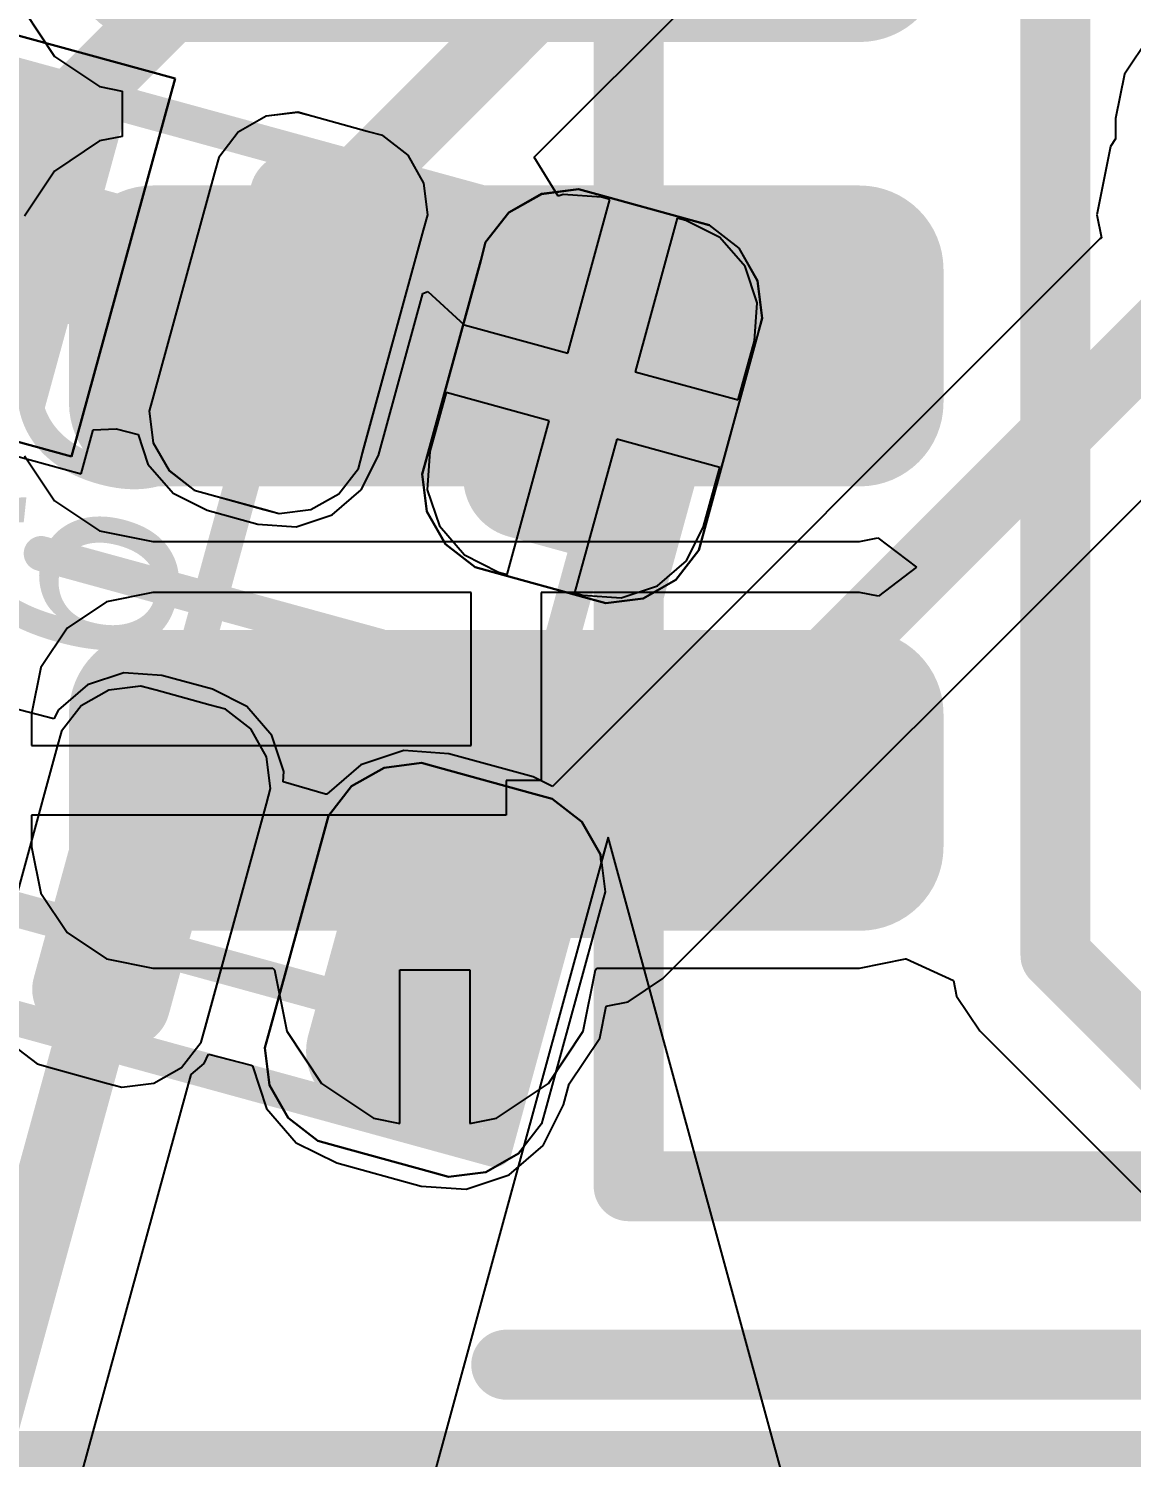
# Model space of a CAD drawing. Header units: inches. Extents: x -0.1 to 84.5, y -0.1 to 23.7.
# Drawn here: x 18.585 to 21.737, y 12.125 to 16.208 of the extents above; entities that cross this region are included whole.
import ezdxf

# ---------------------------------------------------------------- set-up
doc = ezdxf.new("R2010")
doc.units = ezdxf.units.IN
for name, color, linetype in [('Bottom 3D Body', 56, 'Continuous'), ('Bottom Courtyard', 56, 'Continuous'), ('Bottom Layer', 5, 'Continuous'), ('Bottom Overlay', 54, 'Continuous'), ('Bottom Solder', 6, 'Continuous'), ('Top 3D Body', 56, 'Continuous'), ('Top Courtyard', 56, 'Continuous'), ('Top Layer', 1, 'Continuous'), ('Top Overlay', 2, 'Continuous'), ('Top Paste', 8, 'Continuous'), ('Top Solder', 216, 'Continuous'), ('Via Holes', 16, 'Continuous')]:
    doc.layers.add(name, color=color, linetype=linetype)
doc.styles.add('Arial', font='', dxfattribs={"height": 0.2})
doc.styles.get('Arial').set_extended_font_data('Arial')

# ---------------------------------------------------------------- blocks, each defined once
blk = doc.blocks.new('SMDHDRV10P127_2X5_615X330X560B_B_100')
at = {"layer": 'Bottom Layer'}
h = blk.add_hatch(color=5, dxfattribs=at)
edge = h.paths.add_edge_path()
edge.add_arc((0.94, 2.73), 0.19, 90, 180)
edge.add_line((0.75, 2.73), (0.75, 2.35))
edge.add_arc((0.94, 2.35), 0.19, 180, 270)
edge.add_line((0.94, 2.16), (2.96, 2.16))
edge.add_arc((2.96, 2.35), 0.19, 270, 360)
edge.add_line((3.15, 2.35), (3.15, 2.73))
edge.add_arc((2.96, 2.73), 0.19, 0, 90)
edge.add_line((2.96, 2.92), (0.94, 2.92))
h = blk.add_hatch(color=5, dxfattribs=at)
edge = h.paths.add_edge_path()
edge.add_arc((0.94, 1.46), 0.19, 90, 180)
edge.add_line((0.75, 1.46), (0.75, 1.08))
edge.add_arc((0.94, 1.08), 0.19, 180, 270)
edge.add_line((0.94, 0.89), (2.96, 0.89))
edge.add_arc((2.96, 1.08), 0.19, 270, 360)
edge.add_line((3.15, 1.08), (3.15, 1.46))
edge.add_arc((2.96, 1.46), 0.19, 0, 90)
edge.add_line((2.96, 1.65), (0.94, 1.65))
at = {"layer": 'Bottom Solder'}
h = blk.add_hatch(color=6, dxfattribs=at)
edge = h.paths.add_edge_path()
edge.add_arc((0.94, 2.73), 0.24, 90, 180)
edge.add_line((0.7, 2.73), (0.7, 2.35))
edge.add_arc((0.94, 2.35), 0.24, 180, 270)
edge.add_line((0.94, 2.11), (2.96, 2.11))
edge.add_arc((2.96, 2.35), 0.24, 270, 360)
edge.add_line((3.2, 2.35), (3.2, 2.73))
edge.add_arc((2.96, 2.73), 0.24, 0, 90)
edge.add_line((2.96, 2.97), (0.94, 2.97))
h = blk.add_hatch(color=6, dxfattribs=at)
edge = h.paths.add_edge_path()
edge.add_arc((0.94, 1.46), 0.24, 90, 180)
edge.add_line((0.7, 1.46), (0.7, 1.08))
edge.add_arc((0.94, 1.08), 0.24, 180, 270)
edge.add_line((0.94, 0.84), (2.96, 0.84))
edge.add_arc((2.96, 1.08), 0.24, 270, 360)
edge.add_line((3.2, 1.08), (3.2, 1.46))
edge.add_arc((2.96, 1.46), 0.24, 0, 90)
edge.add_line((2.96, 1.7), (0.94, 1.7))
h = blk.add_hatch(color=6, dxfattribs=at)
edge = h.paths.add_edge_path()
edge.add_arc((0.94, 0.19), 0.24, 90, 180)
edge.add_line((0.7, 0.19), (0.7, -0.19))
edge.add_arc((0.94, -0.19), 0.24, 180, 270)
edge.add_line((0.94, -0.43), (2.96, -0.43))
edge.add_arc((2.96, -0.19), 0.24, 270, 360)
edge.add_line((3.2, -0.19), (3.2, 0.19))
edge.add_arc((2.96, 0.19), 0.24, 0, 90)
edge.add_line((2.96, 0.43), (0.94, 0.43))
at = {"layer": 'Bottom 3D Body'}
for points in [[(1.6, 3.7, 0.2, 0.2, 0), (-1.6, 3.7, 0.2, 0.2, 0)], [(1.6, 3.7, 0.2, 0.2, 0), (1.6, -3.7, 0.2, 0.2, 0)]]:
    blk.add_lwpolyline(points, format="xyseb", dxfattribs=at)
blk.add_lwpolyline([(1.55, 3.7, 0.1, 0.1, 1), (1.65, 3.7, 0.1, 0.1, 1)], format="xyseb", close=True, dxfattribs=at)
blk.add_lwpolyline([(1.55, 3.7, 0.1, 0.1, 1), (1.65, 3.7, 0.1, 0.1, 1)], format="xyseb", close=True, dxfattribs=at)
at = {"layer": 'Bottom Courtyard'}
blk.add_lwpolyline([(3.5, 4.5, 0.2, 0.2, 0), (-3.5, 4.5, 0.2, 0.2, 0)], format="xyseb", dxfattribs=at)
at = {"layer": 'Bottom Overlay'}
blk.add_lwpolyline([(1.95, 4.21, 0.2, 0.2, 0), (-1.95, 4.21, 0.2, 0.2, 0)], format="xyseb", dxfattribs=at)
blk.add_lwpolyline([(1.9, 4.21, 0.1, 0.1, 1), (2, 4.21, 0.1, 0.1, 1)], format="xyseb", close=True, dxfattribs=at)
blk = doc.blocks.new('APA_RGB_LED_2020_113')
at = {"layer": 'Top Layer'}
h = blk.add_hatch(color=1, dxfattribs=at)
edge = h.paths.add_edge_path()
edge.add_arc((-1.125, 1.025), 0.125, 90, 180)
edge.add_line((-1.25, 1.025), (-1.25, 0.775))
edge.add_arc((-1.125, 0.775), 0.125, 180, 270)
edge.add_line((-1.125, 0.65), (-0.575, 0.65))
edge.add_arc((-0.575, 0.775), 0.125, 270, 360)
edge.add_line((-0.45, 0.775), (-0.45, 1.025))
edge.add_arc((-0.575, 1.025), 0.125, 0, 90)
edge.add_line((-0.575, 1.15), (-1.125, 1.15))
h = blk.add_hatch(color=1, dxfattribs=at)
edge = h.paths.add_edge_path()
edge.add_arc((0.575, 1.025), 0.125, 90, 180)
edge.add_line((0.45, 1.025), (0.45, 0.775))
edge.add_arc((0.575, 0.775), 0.125, 180, 270)
edge.add_line((0.575, 0.65), (1.125, 0.65))
edge.add_arc((1.125, 0.775), 0.125, 270, 360)
edge.add_line((1.25, 0.775), (1.25, 1.025))
edge.add_arc((1.125, 1.025), 0.125, 0, 90)
edge.add_line((1.125, 1.15), (0.575, 1.15))
h = blk.add_hatch(color=1, dxfattribs=at)
edge = h.paths.add_edge_path()
edge.add_arc((-1.175, 0.075), 0.075, 90, 180)
edge.add_line((-1.25, 0.075), (-1.25, -0.075))
edge.add_arc((-1.175, -0.075), 0.075, 180, 270)
edge.add_line((-1.175, -0.15), (-0.525, -0.15))
edge.add_arc((-0.525, -0.075), 0.075, 270, 360)
edge.add_line((-0.45, -0.075), (-0.45, 0.075))
edge.add_arc((-0.525, 0.075), 0.075, 0, 90)
edge.add_line((-0.525, 0.15), (-1.175, 0.15))
h = blk.add_hatch(color=1, dxfattribs=at)
edge = h.paths.add_edge_path()
edge.add_arc((0.525, 0.075), 0.075, 90, 180)
edge.add_line((0.45, 0.075), (0.45, -0.075))
edge.add_arc((0.525, -0.075), 0.075, 180, 270)
edge.add_line((0.525, -0.15), (1.175, -0.15))
edge.add_arc((1.175, -0.075), 0.075, 270, 360)
edge.add_line((1.25, -0.075), (1.25, 0.075))
edge.add_arc((1.175, 0.075), 0.075, 0, 90)
edge.add_line((1.175, 0.15), (0.525, 0.15))
blk.add_hatch(color=1, dxfattribs=at).paths.add_polyline_path([(-1.25, -0.65), (-0.45, -0.65), (-0.45, -1.15), (-1.25, -1.15)])
at = {"layer": 'Top Paste'}
h = blk.add_hatch(color=8, dxfattribs=at)
edge = h.paths.add_edge_path()
edge.add_arc((-1.125, 1.025), 0.125, 90, 180)
edge.add_line((-1.25, 1.025), (-1.25, 0.775))
edge.add_arc((-1.125, 0.775), 0.125, 180, 270)
edge.add_line((-1.125, 0.65), (-0.575, 0.65))
edge.add_arc((-0.575, 0.775), 0.125, 270, 360)
edge.add_line((-0.45, 0.775), (-0.45, 1.025))
edge.add_arc((-0.575, 1.025), 0.125, 0, 90)
edge.add_line((-0.575, 1.15), (-1.125, 1.15))
h = blk.add_hatch(color=8, dxfattribs=at)
edge = h.paths.add_edge_path()
edge.add_arc((0.575, 1.025), 0.125, 90, 180)
edge.add_line((0.45, 1.025), (0.45, 0.775))
edge.add_arc((0.575, 0.775), 0.125, 180, 270)
edge.add_line((0.575, 0.65), (1.125, 0.65))
edge.add_arc((1.125, 0.775), 0.125, 270, 360)
edge.add_line((1.25, 0.775), (1.25, 1.025))
edge.add_arc((1.125, 1.025), 0.125, 0, 90)
edge.add_line((1.125, 1.15), (0.575, 1.15))
h = blk.add_hatch(color=8, dxfattribs=at)
edge = h.paths.add_edge_path()
edge.add_arc((-1.175, 0.075), 0.075, 90, 180)
edge.add_line((-1.25, 0.075), (-1.25, -0.075))
edge.add_arc((-1.175, -0.075), 0.075, 180, 270)
edge.add_line((-1.175, -0.15), (-0.525, -0.15))
edge.add_arc((-0.525, -0.075), 0.075, 270, 360)
edge.add_line((-0.45, -0.075), (-0.45, 0.075))
edge.add_arc((-0.525, 0.075), 0.075, 0, 90)
edge.add_line((-0.525, 0.15), (-1.175, 0.15))
h = blk.add_hatch(color=8, dxfattribs=at)
edge = h.paths.add_edge_path()
edge.add_arc((0.525, 0.075), 0.075, 90, 180)
edge.add_line((0.45, 0.075), (0.45, -0.075))
edge.add_arc((0.525, -0.075), 0.075, 180, 270)
edge.add_line((0.525, -0.15), (1.175, -0.15))
edge.add_arc((1.175, -0.075), 0.075, 270, 360)
edge.add_line((1.25, -0.075), (1.25, 0.075))
edge.add_arc((1.175, 0.075), 0.075, 0, 90)
edge.add_line((1.175, 0.15), (0.525, 0.15))
blk.add_hatch(color=8, dxfattribs=at).paths.add_polyline_path([(-1.25, -0.65), (-0.45, -0.65), (-0.45, -1.15), (-1.25, -1.15)])
at = {"layer": 'Top Solder'}
h = blk.add_hatch(color=216, dxfattribs=at)
edge = h.paths.add_edge_path()
edge.add_arc((-1.125, 1.025), 0.175, 90, 180)
edge.add_line((-1.3, 1.025), (-1.3, 0.775))
edge.add_arc((-1.125, 0.775), 0.175, 180, 270)
edge.add_line((-1.125, 0.6), (-0.575, 0.6))
edge.add_arc((-0.575, 0.775), 0.175, 270, 360)
edge.add_line((-0.4, 0.775), (-0.4, 1.025))
edge.add_arc((-0.575, 1.025), 0.175, 0, 90)
edge.add_line((-0.575, 1.2), (-1.125, 1.2))
h = blk.add_hatch(color=216, dxfattribs=at)
edge = h.paths.add_edge_path()
edge.add_arc((0.575, 1.025), 0.175, 90, 180)
edge.add_line((0.4, 1.025), (0.4, 0.775))
edge.add_arc((0.575, 0.775), 0.175, 180, 270)
edge.add_line((0.575, 0.6), (1.125, 0.6))
edge.add_arc((1.125, 0.775), 0.175, 270, 360)
edge.add_line((1.3, 0.775), (1.3, 1.025))
edge.add_arc((1.125, 1.025), 0.175, 0, 90)
edge.add_line((1.125, 1.2), (0.575, 1.2))
h = blk.add_hatch(color=216, dxfattribs=at)
edge = h.paths.add_edge_path()
edge.add_arc((-1.175, 0.075), 0.125, 90, 180)
edge.add_line((-1.3, 0.075), (-1.3, -0.075))
edge.add_arc((-1.175, -0.075), 0.125, 180, 270)
edge.add_line((-1.175, -0.2), (-0.525, -0.2))
edge.add_arc((-0.525, -0.075), 0.125, 270, 360)
edge.add_line((-0.4, -0.075), (-0.4, 0.075))
edge.add_arc((-0.525, 0.075), 0.125, 0, 90)
edge.add_line((-0.525, 0.2), (-1.175, 0.2))
h = blk.add_hatch(color=216, dxfattribs=at)
edge = h.paths.add_edge_path()
edge.add_arc((0.525, 0.075), 0.125, 90, 180)
edge.add_line((0.4, 0.075), (0.4, -0.075))
edge.add_arc((0.525, -0.075), 0.125, 180, 270)
edge.add_line((0.525, -0.2), (1.175, -0.2))
edge.add_arc((1.175, -0.075), 0.125, 270, 360)
edge.add_line((1.3, -0.075), (1.3, 0.075))
edge.add_arc((1.175, 0.075), 0.125, 0, 90)
edge.add_line((1.175, 0.2), (0.525, 0.2))
blk.add_hatch(color=216, dxfattribs=at).paths.add_polyline_path([(-1.3, -0.6), (-0.4, -0.6), (-0.4, -1.2), (-1.3, -1.2)])
at = {"layer": 'Top 3D Body'}
for points in [[(1, 1, 0.1, 0.1, 0), (-1, 1, 0.1, 0.1, 0)], [(-1, -1, 0.1, 0.1, 0), (-1, 1, 0.1, 0.1, 0)], [(1, -1, 0.1, 0.1, 0), (1, 1, 0.1, 0.1, 0)]]:
    blk.add_lwpolyline(points, format="xyseb", dxfattribs=at)
for points in [[(-1.025, 1, 0.05, 0.05, 1), (-0.975, 1, 0.05, 0.05, 1)], [(-1.025, 1, 0.05, 0.05, 1), (-0.975, 1, 0.05, 0.05, 1)], [(0.975, 1, 0.05, 0.05, 1), (1.025, 1, 0.05, 0.05, 1)], [(0.975, 1, 0.05, 0.05, 1), (1.025, 1, 0.05, 0.05, 1)]]:
    blk.add_lwpolyline(points, format="xyseb", close=True, dxfattribs=at)
at = {"layer": 'Top Courtyard'}
for points in [[(-1.3, -1.2, 0.1, 0.1, 0), (-1.3, 1.2, 0.1, 0.1, 0)], [(1.3, 1.2, 0.1, 0.1, 0), (-1.3, 1.2, 0.1, 0.1, 0)], [(1.3, -1.2, 0.1, 0.1, 0), (1.3, 1.2, 0.1, 0.1, 0)], [(0, -0.5, 0.1, 0.1, 0), (0, 0.5, 0.1, 0.1, 0)], [(0.5, 0, 0.1, 0.1, 0), (-0.5, 0, 0.1, 0.1, 0)]]:
    blk.add_lwpolyline(points, format="xyseb", dxfattribs=at)
for points in [[(-1.325, 1.2, 0.05, 0.05, 1), (-1.275, 1.2, 0.05, 0.05, 1)], [(-1.325, 1.2, 0.05, 0.05, 1), (-1.275, 1.2, 0.05, 0.05, 1)], [(1.275, 1.2, 0.05, 0.05, 1), (1.325, 1.2, 0.05, 0.05, 1)], [(1.275, 1.2, 0.05, 0.05, 1), (1.325, 1.2, 0.05, 0.05, 1)], [(-0.025, 0.5, 0.05, 0.05, 1), (0.025, 0.5, 0.05, 0.05, 1)], [(-0.525, 0, 0.05, 0.05, 1), (-0.475, 0, 0.05, 0.05, 1)], [(0.475, 0, 0.05, 0.05, 1), (0.525, 0, 0.05, 0.05, 1)], [(-0.025, -0.5, 0.05, 0.05, 1), (0.025, -0.5, 0.05, 0.05, 1)]]:
    blk.add_lwpolyline(points, format="xyseb", close=True, dxfattribs=at)
at = {"layer": 'Top Overlay'}
for p, q in [((-1.2929, 1.2689), (-1.1937, 1.31)), ((-1.1937, 1.31), (-1.14, 1.31)), ((-1.14, 1.31), (-1.14, 1.31)), ((-1.14, 1.31), (-0.56, 1.31)), ((-0.56, 1.31), (-0.5063, 1.31)), ((-0.5063, 1.31), (-0.4071, 1.2689)), ((0.4071, 1.2689), (0.5063, 1.31)), ((0.5063, 1.31), (0.56, 1.31)), ((0.56, 1.31), (0.56, 1.31)), ((0.56, 1.31), (1.14, 1.31)), ((1.14, 1.31), (1.1937, 1.31)), ((1.1937, 1.31), (1.2929, 1.2689)), ((-1.3689, 1.1929), (-1.2929, 1.2689)), ((-0.4071, 1.2689), (-0.3311, 1.1929)), ((0.3311, 1.1929), (0.4071, 1.2689)), ((1.2929, 1.2689), (1.3689, 1.1929)), ((-1.41, 1.0937), (-1.3689, 1.1929)), ((-0.3311, 1.1929), (-0.29, 1.0937)), ((0.29, 1.0937), (0.3311, 1.1929)), ((1.3689, 1.1929), (1.41, 1.0937)), ((-1.41, 1.04), (-1.41, 1.0937)), ((-0.29, 1.0937), (-0.29, 1.04)), ((0.29, 1.04), (0.29, 1.0937)), ((1.41, 1.0937), (1.41, 1.04)), ((-1.41, 0.76), (-1.41, 1.04)), ((-0.29, 1.04), (-0.29, 1.04)), ((-0.29, 1.04), (-0.29, 0.76)), ((0.29, 0.76), (0.29, 1.04)), ((1.41, 1.04), (1.41, 1.04)), ((1.41, 1.04), (1.41, 0.76)), ((-1.41, 0.76), (-1.41, 0.76)), ((-1.41, 0.7063), (-1.41, 0.76)), ((-0.29, 0.76), (-0.29, 0.7063)), ((0.29, 0.76), (0.29, 0.76)), ((0.29, 0.7063), (0.29, 0.76)), ((1.41, 0.76), (1.41, 0.7063)), ((-1.3689, 0.6071), (-1.41, 0.7063)), ((-0.29, 0.7063), (-0.3311, 0.6071)), ((0.3311, 0.6071), (0.29, 0.7063)), ((1.41, 0.7063), (1.3689, 0.6071)), ((-1.2929, 0.5311), (-1.3689, 0.6071)), ((-0.3311, 0.6071), (-0.4071, 0.5311)), ((0.4071, 0.5311), (0.3311, 0.6071)), ((1.3689, 0.6071), (1.2929, 0.5311)), ((-1.1937, 0.49), (-1.2929, 0.5311)), ((-0.4071, 0.5311), (-0.5063, 0.49)), ((0.5063, 0.49), (0.4071, 0.5311)), ((1.2929, 0.5311), (1.1937, 0.49)), ((-1.14, 0.49), (-1.1937, 0.49)), ((-0.56, 0.49), (-1.14, 0.49)), ((-0.5063, 0.49), (-0.56, 0.49)), ((-0.56, 0.49), (-0.56, 0.49)), ((0.56, 0.49), (0.5063, 0.49)), ((1.14, 0.49), (0.56, 0.49)), ((1.1937, 0.49), (1.14, 0.49)), ((1.14, 0.49), (1.14, 0.49)), ((-1.2258, 0.31), (-1.3103, 0.275)), ((-1.18, 0.31), (-1.2258, 0.31)), ((-0.52, 0.31), (-1.18, 0.31)), ((-0.4742, 0.31), (-0.52, 0.31)), ((-0.52, 0.31), (-0.52, 0.31)), ((-0.3897, 0.275), (-0.4742, 0.31)), ((0.4743, 0.31), (0.3897, 0.275)), ((0.52, 0.31), (0.4743, 0.31)), ((1.18, 0.31), (0.52, 0.31)), ((1.2258, 0.31), (1.18, 0.31)), ((1.18, 0.31), (1.18, 0.31)), ((1.3103, 0.275), (1.2258, 0.31)), ((-1.3103, 0.275), (-1.375, 0.2103)), ((-0.325, 0.2103), (-0.3897, 0.275)), ((0.3897, 0.275), (0.325, 0.2103)), ((1.375, 0.2103), (1.3103, 0.275)), ((-1.375, 0.2103), (-1.41, 0.1257)), ((-0.29, 0.1258), (-0.325, 0.2103)), ((0.325, 0.2103), (0.29, 0.1258)), ((1.41, 0.1258), (1.375, 0.2103)), ((-1.41, 0.1257), (-1.41, 0.08)), ((-0.29, 0.08), (-0.29, 0.1258)), ((0.29, 0.1258), (0.29, 0.08)), ((1.41, 0.08), (1.41, 0.1258)), ((-1.41, 0.08), (-1.41, -0.08)), ((-1.41, 0.08), (-1.41, 0.08)), ((-0.29, -0.08), (-0.29, 0.08)), ((0.29, 0.08), (0.29, -0.08)), ((0.29, 0.08), (0.29, 0.08)), ((1.41, -0.08), (1.41, 0.08)), ((-1.41, -0.08), (-1.41, -0.1258)), ((-0.29, -0.1258), (-0.29, -0.08)), ((-0.29, -0.08), (-0.29, -0.08)), ((0.29, -0.08), (0.29, -0.1258)), ((1.41, -0.1258), (1.41, -0.08)), ((1.41, -0.08), (1.41, -0.08)), ((-1.41, -0.1258), (-1.375, -0.2103)), ((-0.325, -0.2103), (-0.29, -0.1258)), ((0.29, -0.1258), (0.325, -0.2103)), ((1.375, -0.2103), (1.41, -0.1258)), ((-1.375, -0.2103), (-1.3103, -0.275)), ((-0.3897, -0.275), (-0.325, -0.2103)), ((0.325, -0.2103), (0.3897, -0.275)), ((-1.3103, -0.275), (-1.2258, -0.31)), ((-0.4742, -0.31), (-0.3897, -0.275)), ((0.3897, -0.275), (0.4743, -0.31)), ((-1.2258, -0.31), (-1.18, -0.31)), ((-1.18, -0.31), (-1.18, -0.31)), ((-1.18, -0.31), (-0.52, -0.31)), ((-0.52, -0.31), (-0.4742, -0.31)), ((0.4743, -0.31), (0.52, -0.31)), ((0.52, -0.31), (0.52, -0.31)), ((0.52, -0.31), (1.18, -0.31)), ((-1.41, -1.31), (-1.41, -0.49)), ((-1.41, -0.49), (-0.29, -0.49)), ((-0.29, -0.49), (-0.29, -1.31))]:
    blk.add_line(p, q, dxfattribs=at)
at = {"layer": 'Top Courtyard', "style": 'Arial'}
blk.add_text('D9', height=0.6, dxfattribs=at).set_placement((-0.8, -0.7))

msp = doc.modelspace()

# ---------------------------------------------------------------- hatches: boundary and pattern name
at = {"layer": 'Bottom Layer'}
h = msp.add_hatch(color=5, dxfattribs=at)
edge = h.paths.add_edge_path()
edge.add_arc((19.7463, 13.5183), 0.3, 0, 360)
at = {"layer": 'Top Layer'}
h = msp.add_hatch(color=1, dxfattribs=at)
edge = h.paths.add_edge_path()
edge.add_arc((19.7463, 13.5183), 0.3, 0, 360)
at = {"layer": 'Via Holes'}
h = msp.add_hatch(color=7, dxfattribs=at)
edge = h.paths.add_edge_path()
edge.add_arc((19.7463, 13.5183), 0.15, 0, 360)

# ---------------------------------------------------------------- linework, layer by layer
at = {"layer": 'Bottom Layer'}
for p, q in [((18.5726, 16.2578), (18.6588, 16.1288)), ((18.6588, 16.1288), (18.7878, 16.0426)), ((18.7878, 16.0426), (18.8526, 16.0297)), ((18.8526, 16.0297), (18.8526, 15.9002)), ((18.7878, 15.8874), (18.6588, 15.8012)), ((18.8526, 15.9002), (18.7878, 15.8874)), ((18.6588, 15.8012), (18.5726, 15.6722)), ((18.5726, 14.9878), (18.6588, 14.8588)), ((18.6588, 14.8588), (18.7878, 14.7726)), ((18.7878, 14.7726), (18.94, 14.7423)), ((18.94, 14.7423), (20.96, 14.7423)), ((20.96, 14.7423), (21.0126, 14.7528)), ((21.0126, 14.7528), (21.1224, 14.6697)), ((21.1224, 14.6697), (21.014, 14.5859)), ((18.94, 14.5966), (18.8073, 14.5703)), ((19.85, 14.5966), (18.94, 14.5966)), ((19.85, 14.16), (19.85, 14.5966)), ((20.96, 14.5966), (20.05, 14.5966)), ((20.05, 14.5966), (20.05, 14.06)), ((21.014, 14.5859), (20.96, 14.5966)), ((18.8073, 14.5703), (18.6949, 14.4951)), ((18.6949, 14.4951), (18.6197, 14.3826)), ((18.6197, 14.3826), (18.5933, 14.25)), ((18.5933, 14.25), (18.5933, 14.16)), ((18.5933, 14.16), (19.85, 14.16)), ((20.05, 14.06), (19.95, 14.06)), ((19.95, 14.06), (19.95, 13.96)), ((19.95, 13.96), (18.5933, 13.96)), ((18.5933, 13.96), (18.5933, 13.87)), ((18.5933, 13.87), (18.6197, 13.7373)), ((18.6197, 13.7373), (18.6949, 13.6249)), ((18.6949, 13.6249), (18.8073, 13.5497)), ((18.8073, 13.5497), (18.94, 13.5233)), ((18.94, 13.5233), (19.2833, 13.5233)), ((19.2833, 13.5233), (19.2874, 13.5183)), ((19.2874, 13.5183), (19.3224, 13.3427)), ((19.6463, 13.0794), (19.6463, 13.5183)), ((19.6463, 13.5183), (19.8463, 13.5183)), ((19.8463, 13.5183), (19.8463, 13.0794)), ((20.1702, 13.3427), (20.2051, 13.5183)), ((20.2051, 13.5183), (20.2092, 13.5233)), ((20.2092, 13.5233), (20.96, 13.5233)), ((20.96, 13.5233), (21.0915, 13.5495)), ((21.0915, 13.5495), (21.0929, 13.5496)), ((21.0929, 13.5496), (21.2285, 13.4877)), ((21.2285, 13.4877), (21.2374, 13.4429)), ((21.2374, 13.4429), (21.3037, 13.3437)), ((19.3224, 13.3427), (19.4218, 13.1939)), ((20.0707, 13.1939), (20.1702, 13.3427)), ((21.3037, 13.3437), (21.8637, 12.7837)), ((19.4218, 13.1939), (19.5707, 13.0944)), ((19.9218, 13.0944), (20.0707, 13.1939)), ((19.5707, 13.0944), (19.6463, 13.0794)), ((19.8463, 13.0794), (19.9218, 13.0944))]:
    msp.add_line(p, q, dxfattribs=at)
for points in [[(21.52, 13.56, 0.2, 0.2, 0), (21.52, 17.12, 0.2, 0.2, 0)], [(21.52, 13.56, 0.2, 0.2, 0), (22.08, 13, 0.2, 0.2, 0)]]:
    msp.add_lwpolyline(points, format="xyseb", dxfattribs=at)
msp.add_lwpolyline([(21.47, 13.56, 0.1, 0.1, 1), (21.57, 13.56, 0.1, 0.1, 1)], format="xyseb", close=True, dxfattribs=at)
msp.add_lwpolyline([(21.47, 13.56, 0.1, 0.1, 1), (21.57, 13.56, 0.1, 0.1, 1)], format="xyseb", close=True, dxfattribs=at)
at = {"layer": 'Top Layer'}
for p, q in [((20.0301, 15.8406), (21.5283, 17.3388)), ((21.7887, 16.1853), (21.7169, 16.0778)), ((21.7169, 16.0778), (21.6916, 15.951)), ((21.6916, 15.951), (21.6916, 15.893)), ((21.6916, 15.893), (21.677, 15.8711)), ((21.677, 15.8711), (21.6382, 15.676)), ((20.0987, 15.7296), (20.0301, 15.8406)), ((20.1129, 15.7343), (20.0987, 15.7296)), ((20.222, 15.7265), (20.1129, 15.7343)), ((20.2461, 15.7199), (20.222, 15.7265)), ((20.1257, 15.2807), (20.2461, 15.7199)), ((20.439, 15.667), (20.3186, 15.2278)), ((20.4631, 15.6604), (20.439, 15.667)), ((20.5609, 15.6114), (20.4631, 15.6604)), ((21.6382, 15.676), (21.6512, 15.6105)), ((21.6471, 15.6077), (20.082, 14.0426)), ((20.6326, 15.5288), (20.5609, 15.6114)), ((21.6512, 15.6105), (21.6471, 15.6077)), ((21.6471, 15.6077), (21.6471, 15.6077)), ((20.6672, 15.425), (20.6326, 15.5288)), ((19.5845, 14.9884), (19.7115, 15.4515)), ((19.7115, 15.4515), (19.7257, 15.4569)), ((19.7257, 15.4569), (19.8302, 15.3617)), ((20.6594, 15.3159), (20.6672, 15.425)), ((19.8302, 15.3617), (20.1257, 15.2807)), ((20.6131, 15.1471), (20.6594, 15.3159)), ((20.3186, 15.2278), (20.6131, 15.1471)), ((17.8671, 15.174), (18.7351, 14.9361)), ((19.7783, 15.1686), (19.732, 14.9998)), ((20.0728, 15.0878), (19.7783, 15.1686)), ((19.9524, 14.6486), (20.0728, 15.0878)), ((20.3978, 13.4932), (21.9823, 15.0777)), ((18.7351, 14.9361), (18.7695, 15.0615)), ((18.7695, 15.0615), (18.8346, 15.0645)), ((18.8346, 15.0645), (18.8976, 15.0483)), ((18.8976, 15.0483), (18.9258, 14.9634)), ((20.2657, 15.0349), (20.1453, 14.5958)), ((20.5602, 14.9542), (20.2657, 15.0349)), ((19.5356, 14.8905), (19.5845, 14.9884)), ((19.732, 14.9998), (19.7243, 14.8907)), ((18.9258, 14.9634), (18.9975, 14.8807)), ((20.514, 14.7854), (20.5602, 14.9542)), ((18.9975, 14.8807), (19.0953, 14.8317)), ((19.4529, 14.8189), (19.5356, 14.8905)), ((19.7243, 14.8907), (19.7588, 14.7869)), ((19.0953, 14.8317), (19.24, 14.7921)), ((19.24, 14.7921), (19.3491, 14.7843)), ((19.3491, 14.7843), (19.4529, 14.8189)), ((19.7588, 14.7869), (19.8305, 14.7042)), ((20.465, 14.6876), (20.514, 14.7854)), ((19.8305, 14.7042), (19.9283, 14.6552)), ((20.3823, 14.6159), (20.465, 14.6876)), ((19.9283, 14.6552), (19.9524, 14.6486)), ((20.1453, 14.5958), (20.1694, 14.5891)), ((20.1694, 14.5891), (20.2785, 14.5814)), ((20.2785, 14.5814), (20.3823, 14.6159)), ((18.7531, 14.3331), (18.6704, 14.2615)), ((18.8569, 14.3677), (18.7531, 14.3331)), ((18.966, 14.3599), (18.8569, 14.3677)), ((19.1107, 14.3203), (18.966, 14.3599)), ((19.2085, 14.2713), (19.1107, 14.3203)), ((18.6573, 14.2354), (18.5358, 14.2668)), ((18.6704, 14.2615), (18.6573, 14.2354)), ((19.2802, 14.1886), (19.2085, 14.2713)), ((19.3147, 14.0848), (19.2802, 14.1886)), ((19.6571, 14.1453), (19.5344, 14.1045)), ((19.786, 14.1361), (19.6571, 14.1453)), ((20.0271, 14.07), (19.786, 14.1361)), ((19.5344, 14.1045), (19.4375, 14.0205)), ((19.3127, 14.0557), (19.3147, 14.0848)), ((19.4332, 14.0208), (19.3127, 14.0557)), ((20.082, 14.0426), (20.0271, 14.07)), ((19.4375, 14.0205), (19.4332, 14.0208)), ((20.2986, 13.4269), (20.3978, 13.4932)), ((20.2172, 13.3232), (20.2354, 13.4144)), ((20.2354, 13.4144), (20.2986, 13.4269)), ((20.1303, 13.1931), (20.2172, 13.3232)), ((19.0861, 13.251), (19.0992, 13.2771)), ((19.0992, 13.2771), (19.2207, 13.2457)), ((19.0491, 13.2189), (19.0861, 13.251)), ((19.2207, 13.2457), (19.2246, 13.2438)), ((19.2246, 13.2438), (19.2651, 13.1221)), ((18.3896, 10.8132), (19.0491, 13.2189)), ((20.1137, 13.1324), (20.1303, 13.1931)), ((19.2651, 13.1221), (19.3498, 13.0244)), ((20.0558, 13.0168), (20.1137, 13.1324)), ((19.3498, 13.0244), (19.4654, 12.9666)), ((19.9581, 12.9321), (20.0558, 13.0168)), ((19.4654, 12.9666), (19.7065, 12.9005)), ((19.8355, 12.8913), (19.9581, 12.9321)), ((19.7065, 12.9005), (19.8355, 12.8913))]:
    msp.add_line(p, q, dxfattribs=at)
for points in [[(18.4597, 15.7387, 0.2, 0.2, 0), (20.2774, 17.5564, 0.2, 0.2, 0)], [(19.3277, 15.5708, 0.2, 0.2, 0), (21.312, 17.555, 0.2, 0.2, 0)], [(19.3277, 15.3958, 0.2, 0.2, 0), (19.3277, 15.5708, 0.2, 0.2, 0)], [(20.1815, 13.7095, 0.2, 0.2, 0), (21.8634, 15.3914, 0.2, 0.2, 0)], [(18.7999, 13.4667, 0.2, 0.2, 0), (18.8783, 13.7562, 0.2, 0.2, 0)], [(19.7463, 13.5183, 0.2, 0.2, 0), (19.9375, 13.7095, 0.2, 0.2, 0)], [(19.9375, 13.7095, 0.2, 0.2, 0), (20.1815, 13.7095, 0.2, 0.2, 0)], [(18.0446, 10.7117, 0.2, 0.2, 0), (18.7999, 13.4667, 0.2, 0.2, 0)]]:
    msp.add_lwpolyline(points, format="xyseb", dxfattribs=at)
for points in [[(19.2777, 15.5708, 0.1, 0.1, 1), (19.3777, 15.5708, 0.1, 0.1, 1)], [(19.2777, 15.5708, 0.1, 0.1, 1), (19.3777, 15.5708, 0.1, 0.1, 1)], [(19.2777, 15.3958, 0.1, 0.1, 1), (19.3777, 15.3958, 0.1, 0.1, 1)], [(18.8283, 13.7562, 0.1, 0.1, 1), (18.9283, 13.7562, 0.1, 0.1, 1)], [(19.8875, 13.7095, 0.1, 0.1, 1), (19.9875, 13.7095, 0.1, 0.1, 1)], [(19.8875, 13.7095, 0.1, 0.1, 1), (19.9875, 13.7095, 0.1, 0.1, 1)], [(20.1315, 13.7095, 0.1, 0.1, 1), (20.2315, 13.7095, 0.1, 0.1, 1)], [(20.1315, 13.7095, 0.1, 0.1, 1), (20.2315, 13.7095, 0.1, 0.1, 1)], [(19.6963, 13.5183, 0.1, 0.1, 1), (19.7963, 13.5183, 0.1, 0.1, 1)], [(18.7499, 13.4667, 0.1, 0.1, 1), (18.8499, 13.4667, 0.1, 0.1, 1)], [(18.7499, 13.4667, 0.1, 0.1, 1), (18.8499, 13.4667, 0.1, 0.1, 1)]]:
    msp.add_lwpolyline(points, format="xyseb", close=True, dxfattribs=at)
at = {"layer": 'Top Overlay'}
for p, q in [((19.0032, 16.0654), (18.2381, 16.2751)), ((18.7071, 14.9852), (19.0032, 16.0654)), ((19.3545, 15.9691), (19.2637, 15.9577)), ((19.3986, 15.957), (19.3545, 15.9691)), ((19.2637, 15.9577), (19.1842, 15.9124)), ((19.5529, 15.9147), (19.3986, 15.957)), ((19.1842, 15.9124), (19.1281, 15.8401)), ((19.597, 15.9026), (19.5529, 15.9147)), ((19.5529, 15.9147), (19.5529, 15.9147)), ((19.6693, 15.8465), (19.597, 15.9026)), ((19.7146, 15.767), (19.6693, 15.8465)), ((19.1281, 15.8401), (19.116, 15.796)), ((19.116, 15.796), (18.9415, 15.1595)), ((19.116, 15.796), (19.116, 15.796)), ((19.726, 15.6762), (19.7146, 15.767)), ((20.0504, 15.7357), (19.957, 15.6825)), ((20.1569, 15.7491), (20.0504, 15.7357)), ((20.2087, 15.7349), (20.1569, 15.7491)), ((20.4788, 15.6609), (20.2087, 15.7349)), ((20.2087, 15.7349), (20.2087, 15.7349)), ((19.957, 15.6825), (19.8912, 15.5977)), ((19.7139, 15.6321), (19.726, 15.6762)), ((20.5306, 15.6467), (20.4788, 15.6609)), ((20.6154, 15.5808), (20.5306, 15.6467)), ((19.5394, 14.9955), (19.7139, 15.6321)), ((19.8912, 15.5977), (19.877, 15.5459)), ((20.6686, 15.4875), (20.6154, 15.5808)), ((19.877, 15.5459), (19.7236, 14.9865)), ((20.682, 15.3809), (20.6686, 15.4875)), ((20.6678, 15.3291), (20.682, 15.3809)), ((20.5144, 14.7697), (20.6678, 15.3291)), ((20.6678, 15.3291), (20.6678, 15.3291)), ((17.9433, 15.1946), (18.7071, 14.9852)), ((18.9415, 15.1595), (18.9294, 15.1153)), ((18.9294, 15.1153), (18.9408, 15.0245)), ((18.9408, 15.0245), (18.9861, 14.945)), ((19.5274, 14.9514), (19.5394, 14.9955)), ((19.7236, 14.9865), (19.7094, 14.9347)), ((19.4712, 14.8791), (19.5274, 14.9514)), ((18.9861, 14.945), (19.0584, 14.8889)), ((19.7094, 14.9347), (19.7228, 14.8282)), ((19.0584, 14.8889), (19.1025, 14.8768)), ((19.1025, 14.8768), (19.2568, 14.8345)), ((19.3917, 14.8339), (19.4712, 14.8791)), ((19.2568, 14.8345), (19.3009, 14.8224)), ((19.3009, 14.8224), (19.3917, 14.8339)), ((19.7228, 14.8282), (19.776, 14.7348)), ((20.5002, 14.7179), (20.5144, 14.7697)), ((19.776, 14.7348), (19.8608, 14.669)), ((20.4344, 14.6331), (20.5002, 14.7179)), ((19.8608, 14.669), (19.9126, 14.6548)), ((19.9126, 14.6548), (20.1827, 14.5807)), ((20.341, 14.5799), (20.4344, 14.6331)), ((20.1827, 14.5807), (20.1827, 14.5807)), ((20.1827, 14.5807), (20.2345, 14.5665)), ((20.2345, 14.5665), (20.341, 14.5799)), ((18.8143, 14.3181), (18.7348, 14.2729)), ((18.9051, 14.3296), (18.8143, 14.3181)), ((18.9492, 14.3175), (18.9051, 14.3296)), ((19.1035, 14.2752), (18.9492, 14.3175)), ((18.7348, 14.2729), (18.6786, 14.2006)), ((19.1476, 14.2631), (19.1035, 14.2752)), ((19.1035, 14.2752), (19.1035, 14.2752)), ((19.2199, 14.207), (19.1476, 14.2631)), ((18.6786, 14.2006), (18.6666, 14.1565)), ((19.2652, 14.1274), (19.2199, 14.207)), ((18.6666, 14.1565), (18.4921, 13.5199)), ((18.6666, 14.1565), (18.6666, 14.1565)), ((19.2766, 14.0367), (19.2652, 14.1274)), ((19.6009, 14.0962), (19.5076, 14.043)), ((19.7075, 14.1096), (19.6009, 14.0962)), ((19.7593, 14.0954), (19.7075, 14.1096)), ((20.0293, 14.0214), (19.7593, 14.0954)), ((19.7593, 14.0954), (19.7593, 14.0954)), ((19.2645, 13.9925), (19.2766, 14.0367)), ((19.5076, 14.043), (19.4417, 13.9582)), ((20.0811, 14.0072), (20.0293, 14.0214)), ((20.166, 13.9413), (20.0811, 14.0072)), ((19.09, 13.356), (19.2645, 13.9925)), ((19.4417, 13.9582), (19.4275, 13.9064)), ((20.2191, 13.848), (20.166, 13.9413)), ((20.2412, 13.8973), (18.5507, 7.7112)), ((19.4275, 13.9064), (19.2742, 13.347)), ((20.2412, 13.8973), (20.2218, 13.8264)), ((21.9318, 7.7112), (20.2412, 13.8973)), ((21.9318, 7.7112), (20.2412, 13.8973)), ((20.2218, 13.8264), (20.2191, 13.848)), ((19.0779, 13.3119), (19.09, 13.356)), ((19.2742, 13.347), (19.26, 13.2952)), ((18.5367, 13.3055), (18.609, 13.2494)), ((19.0218, 13.2396), (19.0779, 13.3119)), ((19.26, 13.2952), (19.2734, 13.1886)), ((18.609, 13.2494), (18.6531, 13.2373)), ((18.6531, 13.2373), (18.8074, 13.195)), ((18.9423, 13.1943), (19.0218, 13.2396)), ((18.8074, 13.195), (18.8515, 13.1829)), ((18.8515, 13.1829), (18.9423, 13.1943)), ((19.2734, 13.1886), (19.3266, 13.0953)), ((19.3266, 13.0953), (19.4114, 13.0294)), ((19.4114, 13.0294), (19.4632, 13.0152)), ((19.9993, 13.0121), (19.3157, 10.5105)), ((19.4632, 13.0152), (19.7332, 12.9412)), ((19.8916, 12.9404), (19.9849, 12.9936)), ((19.9849, 12.9936), (19.9993, 13.0121)), ((19.7332, 12.9412), (19.7332, 12.9412)), ((19.7332, 12.9412), (19.785, 12.927)), ((19.785, 12.927), (19.8916, 12.9404))]:
    msp.add_line(p, q, dxfattribs=at)

# ---------------------------------------------------------------- block references
for name, p, rotation in [('SMDHDRV10P127_2X5_615X330X560B_B_100', (21.9, 16.6), 180), ('APA_RGB_LED_2020_113', (19.103, 14.576), 254.67)]:
    msp.add_blockref(name, p, dxfattribs=dict(rotation=rotation))

doc.saveas('drawing.dxf')
